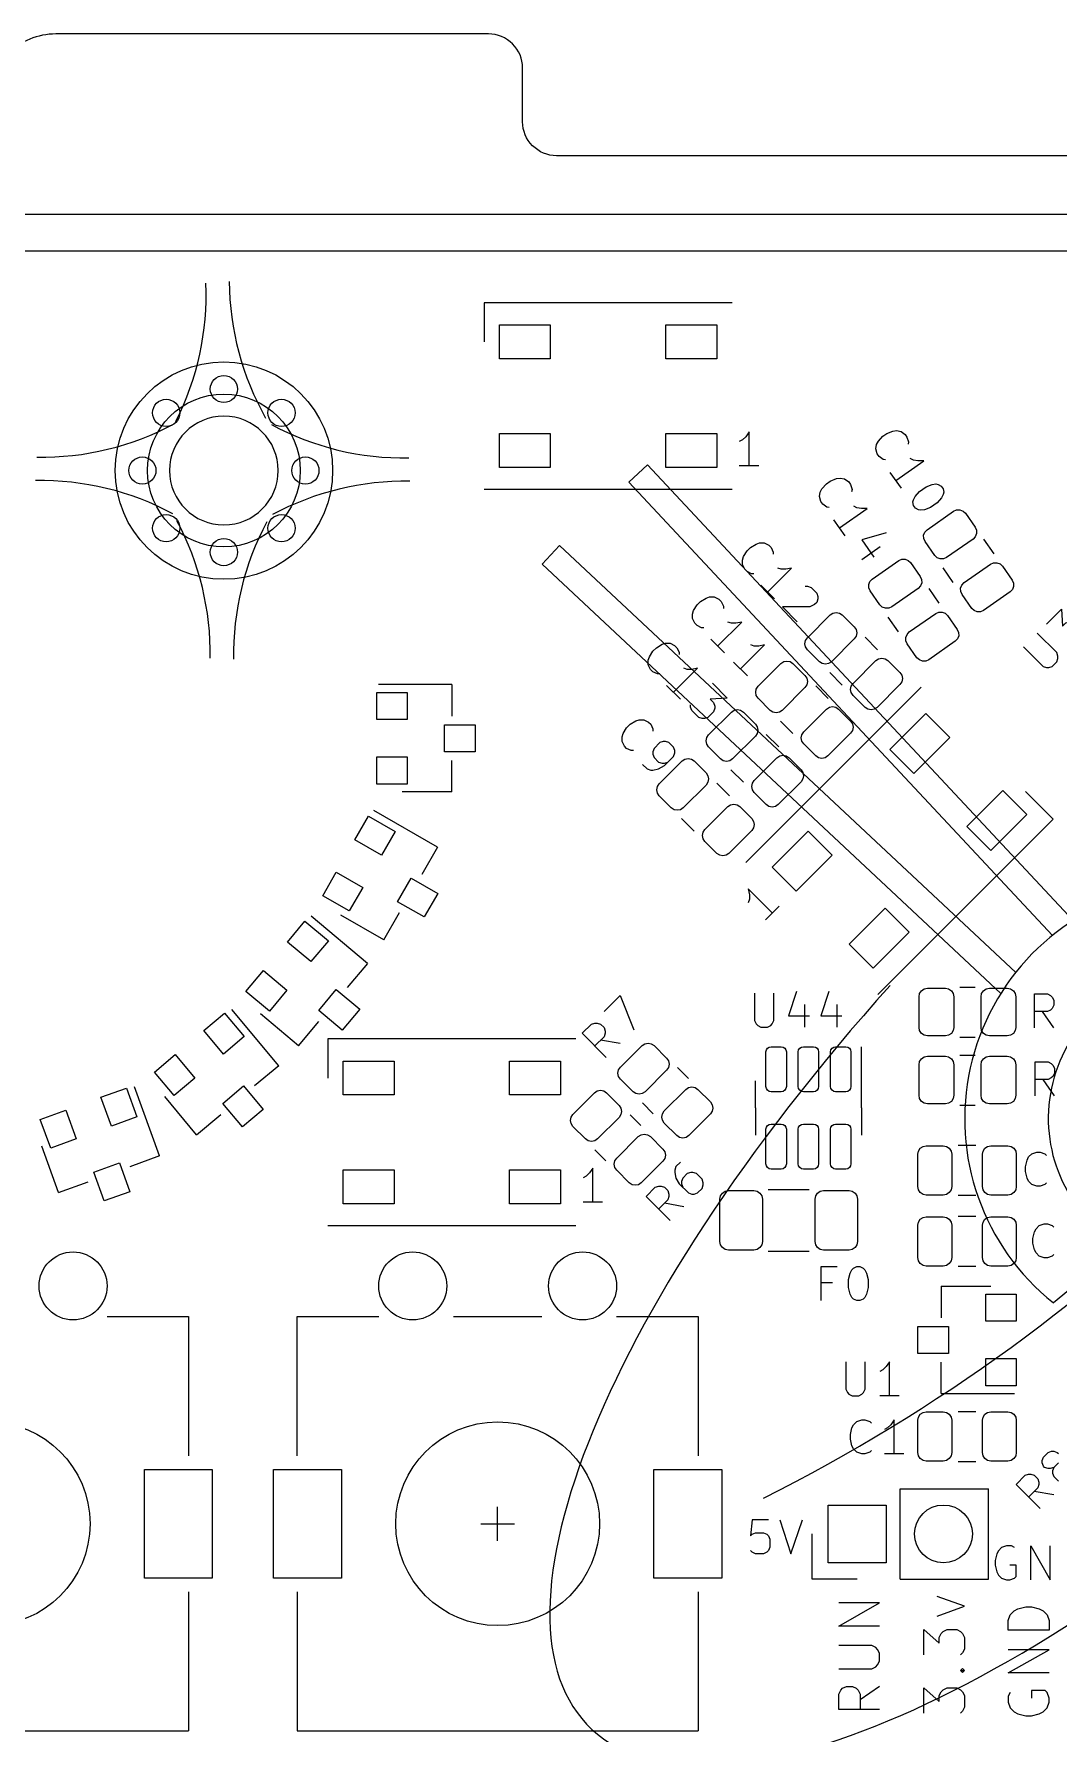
# Model space of a CAD drawing. Header units: millimetres. Extents: x -1 to 306, y -100 to 5.
# Drawn here: x 115.7 to 145.8, y -45.2 to 4.8 of the extents above; entities that cross this region are included whole.
import ezdxf

# ---------------------------------------------------------------- set-up
doc = ezdxf.new("R2010")
doc.units = ezdxf.units.MM
doc.header["$MEASUREMENT"] = 0
for name, color, linetype, lineweight in [('PCB', 5, 'Continuous', 25), ('Quasar', 2, 'Continuous', 25), ('Top Plate', 3, 'Continuous', 25)]:
    doc.layers.add(name, color=color, linetype=linetype, lineweight=lineweight)

msp = doc.modelspace()

# ---------------------------------------------------------------- linework, layer by layer
msp.add_lwpolyline([(218.397, 0.529), (193.603, 0.529, -0.414214), (191.603, 2.529), (191.603, 2.825, 0.414214), (189.603, 4.825), (180.4, 4.825, 0.414214), (179.4, 3.825), (179.4, 2.243, -0.414214), (178.4, 1.243), (131.039, 1.243, -0.414214), (130.039, 2.243), (130.039, 3.825, 0.414214), (129.039, 4.825), (116.297, 4.825, 0.414214), (114.297, 2.825)], format="xyb")
msp.add_circle((121.245, -8.025), 2.25)
at = {"layer": 'PCB', "flags": 128}
for points in [[(301.628, -1.564), (25.799, -1.564)], [(136.205, -3.085), (128.905, -3.085)], [(128.905, -3.085), (128.905, -4.235)], [(130.855, -3.735), (130.855, -4.735), (129.355, -4.735), (129.355, -3.735), (130.855, -3.735)], [(135.755, -3.735), (135.755, -4.735), (134.255, -4.735), (134.255, -3.735), (135.755, -3.735)], [(130.855, -6.935), (130.855, -7.935), (129.355, -7.935), (129.355, -6.935), (130.855, -6.935)], [(135.755, -6.935), (135.755, -7.935), (134.255, -7.935), (134.255, -6.935), (135.755, -6.935)], [(136.705, -7.887), (136.705, -6.887), (136.61, -7.03), (136.515, -7.125), (136.419, -7.173)], [(140.724, -7.713), (140.657, -7.702), (140.536, -7.612), (140.482, -7.534), (140.439, -7.389), (140.462, -7.257), (140.513, -7.163), (140.642, -7.015), (140.759, -6.933), (140.942, -6.863), (141.047, -6.847), (141.18, -6.871), (141.301, -6.96), (141.356, -7.038), (141.399, -7.183), (141.387, -7.249)], [(136.991, -7.887), (136.419, -7.887)], [(141.028, -8.314), (141.847, -7.74), (141.676, -7.744), (141.543, -7.721), (141.449, -7.67)], [(139.064, -9.113), (138.997, -9.102), (138.876, -9.012), (138.822, -8.934), (138.779, -8.789), (138.802, -8.657), (138.853, -8.563), (138.982, -8.415), (139.099, -8.333), (139.282, -8.263), (139.387, -8.247), (139.52, -8.271), (139.641, -8.36), (139.696, -8.438), (139.739, -8.583), (139.727, -8.649)], [(141.192, -8.548), (140.864, -8.08)], [(142.366, -8.482), (142.421, -8.56), (142.436, -8.665), (142.425, -8.731), (142.374, -8.825), (142.245, -8.973), (142.05, -9.11), (141.867, -9.18), (141.762, -9.196), (141.695, -9.184), (141.602, -9.133), (141.547, -9.055), (141.531, -8.95), (141.543, -8.883), (141.594, -8.79), (141.723, -8.642), (141.918, -8.505), (142.101, -8.435), (142.206, -8.419), (142.273, -8.431), (142.366, -8.482)], [(136.205, -8.585), (128.905, -8.585)], [(139.532, -9.948), (139.204, -9.48)], [(139.368, -9.714), (140.187, -9.14), (140.016, -9.144), (139.883, -9.121), (139.789, -9.07)], [(142.523, -10.587), (142.433, -10.626), (142.336, -10.628), (142.245, -10.593), (142.175, -10.526), (141.888, -10.116), (141.848, -10.027), (141.846, -9.929), (141.882, -9.838), (141.949, -9.768), (142.727, -9.223), (142.817, -9.184), (142.914, -9.182), (143.005, -9.217), (143.075, -9.284), (143.362, -9.694), (143.402, -9.783), (143.404, -9.881), (143.368, -9.972), (143.301, -10.042), (142.523, -10.587)], [(140.745, -9.854), (140.024, -10.069), (140.379, -10.576)], [(136.848, -11.063), (136.781, -11.063), (136.646, -10.996), (136.579, -10.928), (136.511, -10.794), (136.511, -10.659), (136.545, -10.558), (136.646, -10.39), (136.747, -10.289), (136.915, -10.188), (137.016, -10.154), (137.151, -10.154), (137.286, -10.221), (137.353, -10.289), (137.42, -10.423), (137.42, -10.491)], [(140.57, -10.268), (140.024, -10.65)], [(143.922, -10.476), (143.622, -10.048)], [(137.252, -11.602), (137.959, -10.895), (137.791, -10.928), (137.656, -10.928), (137.555, -10.895)], [(140.908, -12.039), (140.819, -12.078), (140.721, -12.08), (140.63, -12.045), (140.56, -11.977), (140.273, -11.568), (140.234, -11.479), (140.231, -11.381), (140.267, -11.29), (140.334, -11.22), (141.112, -10.675), (141.202, -10.635), (141.299, -10.633), (141.39, -10.669), (141.461, -10.736), (141.747, -11.146), (141.787, -11.235), (141.789, -11.333), (141.753, -11.423), (141.686, -11.494), (140.908, -12.039)], [(142.718, -11.319), (142.418, -10.891)], [(143.612, -12.143), (143.523, -12.183), (143.426, -12.185), (143.335, -12.149), (143.264, -12.082), (142.978, -11.672), (142.938, -11.583), (142.936, -11.486), (142.971, -11.395), (143.039, -11.324), (143.817, -10.779), (143.906, -10.74), (144.004, -10.738), (144.095, -10.773), (144.165, -10.841), (144.452, -11.25), (144.491, -11.34), (144.493, -11.437), (144.458, -11.528), (144.391, -11.599), (143.612, -12.143)], [(137.454, -11.804), (137.05, -11.4)], [(138.363, -11.433), (138.43, -11.433), (138.531, -11.467), (138.7, -11.635), (138.734, -11.736), (138.734, -11.804), (138.7, -11.905), (138.632, -11.972), (138.498, -12.039), (137.69, -12.039), (138.127, -12.477)], [(142.307, -11.927), (142.007, -11.499)], [(135.378, -12.653), (135.311, -12.653), (135.176, -12.586), (135.109, -12.518), (135.041, -12.384), (135.041, -12.249), (135.075, -12.148), (135.176, -11.98), (135.277, -11.879), (135.445, -11.778), (135.546, -11.744), (135.681, -11.744), (135.816, -11.811), (135.883, -11.879), (135.95, -12.013), (135.95, -12.081)], [(135.782, -13.192), (136.489, -12.485), (136.321, -12.518), (136.186, -12.518), (136.085, -12.485)], [(139.131, -13.653), (139.05, -13.707), (138.954, -13.726), (138.858, -13.707), (138.777, -13.653), (138.424, -13.299), (138.37, -13.218), (138.351, -13.122), (138.37, -13.027), (138.424, -12.946), (139.096, -12.274), (139.177, -12.22), (139.272, -12.201), (139.368, -12.22), (139.449, -12.274), (139.803, -12.627), (139.857, -12.708), (139.876, -12.804), (139.857, -12.9), (139.803, -12.981), (139.131, -13.653)], [(141.103, -12.771), (140.803, -12.343)], [(141.998, -13.595), (141.908, -13.635), (141.811, -13.637), (141.72, -13.601), (141.649, -13.534), (141.363, -13.124), (141.323, -13.035), (141.321, -12.937), (141.357, -12.847), (141.424, -12.776), (142.202, -12.231), (142.291, -12.192), (142.389, -12.19), (142.48, -12.225), (142.55, -12.293), (142.837, -12.702), (142.876, -12.791), (142.879, -12.889), (142.843, -12.98), (142.776, -13.05), (141.998, -13.595)], [(145.462, -12.543), (145.9, -12.105), (145.934, -12.61), (146.035, -12.509), (146.136, -12.476), (146.203, -12.476), (146.304, -12.509), (146.473, -12.678), (146.506, -12.779), (146.506, -12.846), (146.473, -12.947), (146.271, -13.149), (146.17, -13.183), (146.102, -13.183)], [(135.984, -13.394), (135.58, -12.99)], [(140.489, -13.3), (140.12, -12.931)], [(144.789, -13.217), (145.361, -13.789), (145.462, -13.823), (145.53, -13.823), (145.631, -13.789), (145.766, -13.654), (145.799, -13.553), (145.799, -13.486), (145.766, -13.385), (145.193, -12.812)], [(134.078, -14.013), (134.011, -14.013), (133.876, -13.946), (133.809, -13.878), (133.741, -13.744), (133.741, -13.609), (133.775, -13.508), (133.876, -13.34), (133.977, -13.239), (134.145, -13.138), (134.246, -13.104), (134.381, -13.104), (134.516, -13.171), (134.583, -13.239), (134.65, -13.373), (134.65, -13.441)], [(136.455, -13.865), (137.162, -13.158), (136.994, -13.192), (136.859, -13.192), (136.758, -13.158)], [(134.482, -14.552), (135.189, -13.845), (135.021, -13.878), (134.886, -13.878), (134.785, -13.845)], [(136.657, -14.067), (136.253, -13.663)], [(137.681, -15.083), (137.6, -15.137), (137.504, -15.156), (137.408, -15.137), (137.327, -15.083), (136.974, -14.729), (136.92, -14.648), (136.901, -14.552), (136.92, -14.457), (136.974, -14.376), (137.646, -13.704), (137.727, -13.65), (137.822, -13.631), (137.918, -13.65), (137.999, -13.704), (138.353, -14.057), (138.407, -14.138), (138.426, -14.234), (138.407, -14.33), (138.353, -14.411), (137.681, -15.083)], [(139.45, -14.339), (139.081, -13.97)], [(140.474, -14.996), (140.393, -15.05), (140.298, -15.069), (140.202, -15.05), (140.121, -14.996), (139.767, -14.643), (139.713, -14.562), (139.694, -14.466), (139.713, -14.37), (139.767, -14.289), (140.439, -13.617), (140.52, -13.563), (140.616, -13.544), (140.712, -13.563), (140.793, -13.617), (141.146, -13.971), (141.2, -14.052), (141.219, -14.148), (141.2, -14.243), (141.146, -14.324), (140.474, -14.996)], [(127.955, -14.325), (125.795, -14.325)], [(127.955, -14.325), (127.955, -15.255)], [(134.684, -14.754), (134.28, -14.35)], [(135.627, -14.282), (136.065, -14.72), (135.559, -14.754), (135.66, -14.855), (135.694, -14.956), (135.694, -15.023), (135.66, -15.124), (135.492, -15.292), (135.391, -15.326), (135.324, -15.326), (135.223, -15.292), (135.021, -15.09), (134.987, -14.989), (134.987, -14.922)], [(136.61, -19.561), (141.771, -14.4)], [(139.039, -14.73), (138.67, -14.361)], [(125.745, -15.355), (125.745, -14.555), (126.645, -14.555), (126.645, -15.355), (125.745, -15.355)], [(139.024, -16.426), (138.943, -16.48), (138.848, -16.499), (138.752, -16.48), (138.671, -16.426), (138.317, -16.073), (138.263, -15.992), (138.244, -15.896), (138.263, -15.8), (138.317, -15.719), (138.989, -15.047), (139.07, -14.993), (139.166, -14.974), (139.262, -14.993), (139.343, -15.047), (139.696, -15.401), (139.75, -15.482), (139.769, -15.578), (139.75, -15.673), (139.696, -15.754), (139.024, -16.426)], [(133.305, -16.27), (133.237, -16.27), (133.103, -16.202), (133.035, -16.135), (132.968, -16), (132.968, -15.866), (133.002, -15.765), (133.103, -15.596), (133.204, -15.495), (133.372, -15.394), (133.473, -15.361), (133.608, -15.361), (133.742, -15.428), (133.81, -15.495), (133.877, -15.63), (133.877, -15.697)], [(136.221, -16.513), (136.14, -16.567), (136.044, -16.586), (135.948, -16.567), (135.867, -16.513), (135.514, -16.159), (135.46, -16.078), (135.441, -15.982), (135.46, -15.887), (135.514, -15.806), (136.186, -15.134), (136.267, -15.08), (136.362, -15.061), (136.458, -15.08), (136.539, -15.134), (136.893, -15.487), (136.947, -15.568), (136.966, -15.664), (136.947, -15.76), (136.893, -15.841), (136.221, -16.513)], [(138, -15.769), (137.631, -15.4)], [(141.559, -16.945), (140.852, -16.238), (141.913, -15.177), (142.62, -15.884), (141.559, -16.945)], [(127.745, -16.305), (127.745, -15.505), (128.645, -15.505), (128.645, -16.305), (127.745, -16.305)], [(133.574, -16.674), (133.709, -16.808), (133.81, -16.842), (133.877, -16.842), (134.045, -16.808), (134.214, -16.707), (134.483, -16.438), (134.517, -16.337), (134.517, -16.27), (134.483, -16.169), (134.348, -16.034), (134.247, -16), (134.18, -16), (134.079, -16.034), (133.911, -16.202), (133.877, -16.303), (133.877, -16.371), (133.911, -16.472), (134.045, -16.606), (134.146, -16.64), (134.214, -16.64), (134.315, -16.606)], [(137.579, -16.16), (137.21, -15.791)], [(125.745, -17.255), (125.745, -16.455), (126.645, -16.455), (126.645, -17.255), (125.745, -17.255)], [(134.771, -17.953), (134.69, -18.007), (134.594, -18.026), (134.498, -18.007), (134.417, -17.953), (134.064, -17.599), (134.01, -17.518), (133.991, -17.422), (134.01, -17.327), (134.064, -17.246), (134.736, -16.574), (134.817, -16.52), (134.912, -16.501), (135.008, -16.52), (135.089, -16.574), (135.443, -16.927), (135.497, -17.008), (135.516, -17.104), (135.497, -17.2), (135.443, -17.281), (134.771, -17.953)], [(137.564, -17.856), (137.483, -17.91), (137.388, -17.929), (137.292, -17.91), (137.211, -17.856), (136.857, -17.503), (136.803, -17.422), (136.784, -17.326), (136.803, -17.23), (136.857, -17.149), (137.529, -16.477), (137.61, -16.423), (137.706, -16.404), (137.802, -16.423), (137.883, -16.477), (138.236, -16.831), (138.29, -16.912), (138.309, -17.008), (138.29, -17.103), (138.236, -17.184), (137.564, -17.856)], [(127.955, -17.485), (127.955, -16.555)], [(136.54, -17.199), (136.171, -16.83)], [(127.955, -17.485), (126.495, -17.485)], [(136.129, -17.6), (135.76, -17.231)], [(143.822, -19.208), (143.115, -18.501), (144.176, -17.44), (144.883, -18.147), (143.822, -19.208)], [(145.66, -18.289), (144.847, -17.475)], [(136.114, -19.296), (136.033, -19.35), (135.938, -19.369), (135.842, -19.35), (135.761, -19.296), (135.407, -18.943), (135.353, -18.862), (135.334, -18.766), (135.353, -18.67), (135.407, -18.589), (136.079, -17.917), (136.16, -17.863), (136.256, -17.844), (136.352, -17.863), (136.433, -17.917), (136.786, -18.271), (136.84, -18.352), (136.859, -18.448), (136.84, -18.543), (136.786, -18.624), (136.114, -19.296)], [(125.104, -18.894), (125.504, -18.201), (126.284, -18.651), (125.884, -19.344), (125.104, -18.894)], [(127.533, -19.107), (125.663, -18.027)], [(135.09, -18.639), (134.721, -18.27)], [(140.499, -23.45), (145.66, -18.289)], [(138.094, -20.41), (137.387, -19.703), (138.448, -18.642), (139.155, -19.349), (138.094, -20.41)], [(127.533, -19.107), (127.068, -19.912)], [(124.154, -20.539), (124.554, -19.846), (125.334, -20.296), (124.934, -20.989), (124.154, -20.539)], [(126.361, -20.716), (126.761, -20.024), (127.541, -20.474), (127.141, -21.166), (126.361, -20.716)], [(137.389, -21.048), (136.682, -20.341), (136.716, -20.509), (136.716, -20.644), (136.682, -20.745)], [(137.591, -20.846), (137.187, -21.25)], [(140.357, -22.673), (139.65, -21.966), (140.711, -20.905), (141.418, -21.612), (140.357, -22.673)], [(123.118, -21.902), (123.632, -21.289), (124.321, -21.867), (123.807, -22.48), (123.118, -21.902)], [(125.473, -22.533), (123.818, -21.145)], [(125.953, -21.843), (124.689, -21.113)], [(125.953, -21.843), (126.418, -21.038)], [(121.896, -23.357), (122.411, -22.744), (123.1, -23.323), (122.586, -23.936), (121.896, -23.357)], [(125.473, -22.533), (124.875, -23.246)], [(124.039, -23.915), (124.553, -23.302), (125.243, -23.881), (124.729, -24.493), (124.039, -23.915)], [(132.436, -23.95), (132.907, -23.479), (133.311, -24.489)], [(136.867, -23.407), (136.867, -24.217), (136.915, -24.312), (136.962, -24.36), (137.057, -24.407), (137.248, -24.407), (137.343, -24.36), (137.391, -24.312), (137.438, -24.217), (137.438, -23.407)], [(138.105, -23.36), (137.867, -24.074), (138.486, -24.074)], [(139.057, -23.36), (138.819, -24.074), (139.438, -24.074)], [(141.71, -23.515), (141.729, -23.419), (141.783, -23.338), (141.864, -23.284), (141.96, -23.265), (142.485, -23.265), (142.581, -23.284), (142.662, -23.338), (142.716, -23.419), (142.735, -23.515), (142.735, -24.415), (142.716, -24.511), (142.662, -24.592), (142.581, -24.646), (142.485, -24.665), (141.96, -24.665), (141.864, -24.646), (141.783, -24.592), (141.729, -24.511), (141.71, -24.415), (141.71, -23.515)], [(142.908, -23.23), (143.362, -23.23)], [(143.535, -23.515), (143.554, -23.419), (143.608, -23.338), (143.689, -23.284), (143.785, -23.265), (144.31, -23.265), (144.406, -23.284), (144.487, -23.338), (144.541, -23.419), (144.56, -23.515), (144.56, -24.415), (144.541, -24.511), (144.487, -24.592), (144.406, -24.646), (144.31, -24.665), (143.785, -24.665), (143.689, -24.646), (143.608, -24.592), (143.554, -24.511), (143.535, -24.415), (143.535, -23.515)], [(145.107, -24.427), (145.107, -23.427), (145.488, -23.427), (145.583, -23.475), (145.631, -23.523), (145.678, -23.618), (145.678, -23.761), (145.631, -23.856), (145.583, -23.904), (145.488, -23.951), (145.107, -23.951)], [(120.654, -24.511), (121.267, -23.996), (121.846, -24.686), (121.233, -25.2), (120.654, -24.511)], [(122.864, -25.542), (121.475, -23.887)], [(138.343, -23.741), (138.343, -24.407)], [(139.295, -23.741), (139.295, -24.407)], [(145.678, -24.427), (145.345, -23.951)], [(123.442, -24.954), (122.323, -24.015)], [(123.442, -24.954), (124.039, -24.241)], [(132.503, -25.297), (131.796, -24.59), (132.065, -24.32), (132.166, -24.287), (132.234, -24.287), (132.335, -24.32), (132.436, -24.421), (132.469, -24.522), (132.469, -24.59), (132.436, -24.691), (132.166, -24.96)], [(131.605, -24.755), (124.305, -24.755)], [(124.305, -24.755), (124.305, -25.905)], [(132.907, -24.893), (132.335, -24.792)], [(133.556, -24.949), (133.637, -24.895), (133.732, -24.876), (133.828, -24.895), (133.909, -24.949), (134.28, -25.32), (134.335, -25.402), (134.354, -25.497), (134.335, -25.593), (134.28, -25.674), (133.644, -26.31), (133.563, -26.365), (133.467, -26.384), (133.372, -26.365), (133.29, -26.31), (132.919, -25.939), (132.865, -25.858), (132.846, -25.762), (132.865, -25.667), (132.919, -25.586), (133.556, -24.949)], [(137.655, -24.985), (137.712, -24.996), (137.761, -25.029), (137.794, -25.078), (137.805, -25.135), (137.805, -26.16), (137.794, -26.217), (137.761, -26.266), (137.712, -26.299), (137.655, -26.31), (137.355, -26.31), (137.298, -26.299), (137.249, -26.266), (137.216, -26.217), (137.205, -26.16), (137.205, -25.135), (137.216, -25.078), (137.249, -25.029), (137.298, -24.996), (137.355, -24.985), (137.655, -24.985)], [(138.605, -24.985), (138.662, -24.996), (138.711, -25.029), (138.744, -25.078), (138.755, -25.135), (138.755, -26.16), (138.744, -26.217), (138.711, -26.266), (138.662, -26.299), (138.605, -26.31), (138.305, -26.31), (138.248, -26.299), (138.199, -26.266), (138.166, -26.217), (138.155, -26.16), (138.155, -25.135), (138.166, -25.078), (138.199, -25.029), (138.248, -24.996), (138.305, -24.985), (138.605, -24.985)], [(139.555, -24.985), (139.612, -24.996), (139.661, -25.029), (139.694, -25.078), (139.705, -25.135), (139.705, -26.16), (139.694, -26.217), (139.661, -26.266), (139.612, -26.299), (139.555, -26.31), (139.255, -26.31), (139.198, -26.299), (139.149, -26.266), (139.116, -26.217), (139.105, -26.16), (139.105, -25.135), (139.116, -25.078), (139.149, -25.029), (139.198, -24.996), (139.255, -24.985), (139.555, -24.985)], [(140.015, -26.785), (140.015, -24.985)], [(142.908, -24.7), (143.362, -24.7)], [(119.199, -25.732), (119.812, -25.218), (120.39, -25.907), (119.777, -26.421), (119.199, -25.732)], [(126.255, -25.405), (126.255, -26.405), (124.755, -26.405), (124.755, -25.405), (126.255, -25.405)], [(131.155, -25.405), (131.155, -26.405), (129.655, -26.405), (129.655, -25.405), (131.155, -25.405)], [(141.71, -25.515), (141.729, -25.419), (141.783, -25.338), (141.864, -25.284), (141.96, -25.265), (142.485, -25.265), (142.581, -25.284), (142.662, -25.338), (142.716, -25.419), (142.735, -25.515), (142.735, -26.415), (142.716, -26.511), (142.662, -26.592), (142.581, -26.646), (142.485, -26.665), (141.96, -26.665), (141.864, -26.646), (141.783, -26.592), (141.729, -26.511), (141.71, -26.415), (141.71, -25.515)], [(142.908, -25.23), (143.362, -25.23)], [(143.535, -25.515), (143.554, -25.419), (143.608, -25.338), (143.689, -25.284), (143.785, -25.265), (144.31, -25.265), (144.406, -25.284), (144.487, -25.338), (144.541, -25.419), (144.56, -25.515), (144.56, -26.415), (144.541, -26.511), (144.487, -26.592), (144.406, -26.646), (144.31, -26.665), (143.785, -26.665), (143.689, -26.646), (143.608, -26.592), (143.554, -26.511), (143.535, -26.415), (143.535, -25.515)], [(145.127, -26.427), (145.127, -25.427), (145.508, -25.427), (145.603, -25.475), (145.651, -25.523), (145.698, -25.618), (145.698, -25.761), (145.651, -25.856), (145.603, -25.904), (145.508, -25.951), (145.127, -25.951)], [(122.864, -25.542), (122.151, -26.139)], [(134.604, -25.595), (134.925, -25.916)], [(136.895, -26.785), (136.895, -25.985)], [(145.698, -26.427), (145.365, -25.951)], [(117.626, -26.474), (118.378, -26.201), (118.685, -27.046), (117.934, -27.32), (117.626, -26.474)], [(119.35, -28.199), (118.611, -26.169)], [(120.443, -27.573), (119.505, -26.454)], [(121.212, -26.653), (121.825, -26.139), (122.403, -26.829), (121.791, -27.343), (121.212, -26.653)], [(132.156, -26.339), (132.237, -26.285), (132.332, -26.266), (132.428, -26.285), (132.509, -26.339), (132.88, -26.71), (132.935, -26.792), (132.954, -26.887), (132.935, -26.983), (132.88, -27.064), (132.244, -27.7), (132.163, -27.755), (132.067, -27.774), (131.972, -27.755), (131.89, -27.7), (131.519, -27.329), (131.465, -27.248), (131.446, -27.152), (131.465, -27.057), (131.519, -26.976), (132.156, -26.339)], [(134.846, -26.24), (134.927, -26.185), (135.023, -26.166), (135.118, -26.185), (135.2, -26.24), (135.571, -26.611), (135.625, -26.692), (135.644, -26.788), (135.625, -26.883), (135.571, -26.964), (134.934, -27.601), (134.853, -27.655), (134.758, -27.674), (134.662, -27.655), (134.581, -27.601), (134.21, -27.23), (134.155, -27.148), (134.136, -27.053), (134.155, -26.957), (134.21, -26.876), (134.846, -26.24)], [(115.84, -27.124), (116.592, -26.851), (116.9, -27.696), (116.148, -27.97), (115.84, -27.124)], [(120.443, -27.573), (121.156, -26.975)], [(133.204, -26.985), (133.525, -27.306)], [(133.565, -26.634), (133.886, -26.955)], [(136.895, -26.785), (136.895, -27.585)], [(140.015, -26.785), (140.015, -27.585)], [(142.908, -26.7), (143.362, -26.7)], [(137.655, -27.26), (137.712, -27.271), (137.761, -27.304), (137.794, -27.353), (137.805, -27.41), (137.805, -28.435), (137.794, -28.492), (137.761, -28.541), (137.712, -28.574), (137.655, -28.585), (137.355, -28.585), (137.298, -28.574), (137.249, -28.541), (137.216, -28.492), (137.205, -28.435), (137.205, -27.41), (137.216, -27.353), (137.249, -27.304), (137.298, -27.271), (137.355, -27.26), (137.655, -27.26)], [(138.605, -27.26), (138.662, -27.271), (138.711, -27.304), (138.744, -27.353), (138.755, -27.41), (138.755, -28.435), (138.744, -28.492), (138.711, -28.541), (138.662, -28.574), (138.605, -28.585), (138.305, -28.585), (138.248, -28.574), (138.199, -28.541), (138.166, -28.492), (138.155, -28.435), (138.155, -27.41), (138.166, -27.353), (138.199, -27.304), (138.248, -27.271), (138.305, -27.26), (138.605, -27.26)], [(139.555, -27.26), (139.612, -27.271), (139.661, -27.304), (139.694, -27.353), (139.705, -27.41), (139.705, -28.435), (139.694, -28.492), (139.661, -28.541), (139.612, -28.574), (139.555, -28.585), (139.255, -28.585), (139.198, -28.574), (139.149, -28.541), (139.116, -28.492), (139.105, -28.435), (139.105, -27.41), (139.116, -27.353), (139.149, -27.304), (139.198, -27.271), (139.255, -27.26), (139.555, -27.26)], [(116.38, -29.28), (115.881, -27.908)], [(133.446, -27.63), (133.527, -27.575), (133.623, -27.556), (133.718, -27.575), (133.8, -27.63), (134.171, -28.001), (134.225, -28.082), (134.244, -28.178), (134.225, -28.273), (134.171, -28.354), (133.534, -28.991), (133.453, -29.045), (133.358, -29.064), (133.262, -29.045), (133.181, -28.991), (132.81, -28.62), (132.755, -28.538), (132.736, -28.443), (132.755, -28.347), (132.81, -28.266), (133.446, -27.63)], [(142.675, -29.1), (142.656, -29.196), (142.602, -29.277), (142.521, -29.331), (142.425, -29.35), (141.925, -29.35), (141.829, -29.331), (141.748, -29.277), (141.694, -29.196), (141.675, -29.1), (141.675, -28.15), (141.694, -28.054), (141.748, -27.973), (141.829, -27.919), (141.925, -27.9), (142.425, -27.9), (142.521, -27.919), (142.602, -27.973), (142.656, -28.054), (142.675, -28.15), (142.675, -29.1)], [(143.386, -27.89), (142.864, -27.89)], [(144.575, -29.1), (144.556, -29.196), (144.502, -29.277), (144.421, -29.331), (144.325, -29.35), (143.825, -29.35), (143.729, -29.331), (143.648, -29.277), (143.594, -29.196), (143.575, -29.1), (143.575, -28.15), (143.594, -28.054), (143.648, -27.973), (143.729, -27.919), (143.825, -27.9), (144.325, -27.9), (144.421, -27.919), (144.502, -27.973), (144.556, -28.054), (144.575, -28.15), (144.575, -29.1)], [(117.417, -28.679), (118.169, -28.405), (118.477, -29.251), (117.725, -29.524), (117.417, -28.679)], [(119.35, -28.199), (118.476, -28.517)], [(132.165, -28.024), (132.486, -28.345)], [(134.686, -28.38), (134.551, -28.514), (134.518, -28.615), (134.518, -28.683), (134.551, -28.851), (134.652, -29.019), (134.922, -29.289), (135.023, -29.322), (135.09, -29.322), (135.191, -29.289), (135.326, -29.154), (135.359, -29.053), (135.359, -28.986), (135.326, -28.885), (135.157, -28.716), (135.056, -28.683), (134.989, -28.683), (134.888, -28.716), (134.753, -28.851), (134.72, -28.952), (134.72, -29.019), (134.753, -29.12)], [(145.462, -28.992), (145.415, -29.04), (145.272, -29.087), (145.176, -29.087), (145.034, -29.04), (144.938, -28.945), (144.891, -28.849), (144.843, -28.659), (144.843, -28.516), (144.891, -28.325), (144.938, -28.23), (145.034, -28.135), (145.176, -28.087), (145.272, -28.087), (145.415, -28.135), (145.462, -28.183)], [(116.38, -29.28), (117.254, -28.961)], [(126.255, -28.605), (126.255, -29.605), (124.755, -29.605), (124.755, -28.605), (126.255, -28.605)], [(131.155, -28.605), (131.155, -29.605), (129.655, -29.605), (129.655, -28.605), (131.155, -28.605)], [(132.105, -29.557), (132.105, -28.557), (132.01, -28.7), (131.915, -28.795), (131.819, -28.843)], [(134.383, -30.097), (133.676, -29.39), (133.945, -29.12), (134.046, -29.087), (134.114, -29.087), (134.215, -29.12), (134.316, -29.221), (134.349, -29.322), (134.349, -29.39), (134.316, -29.491), (134.046, -29.76)], [(135.85, -29.47), (135.869, -29.374), (135.923, -29.293), (136.004, -29.239), (136.1, -29.22), (136.85, -29.22), (136.946, -29.239), (137.027, -29.293), (137.081, -29.374), (137.1, -29.47), (137.1, -30.72), (137.081, -30.816), (137.027, -30.897), (136.946, -30.951), (136.85, -30.97), (136.1, -30.97), (136.004, -30.951), (135.923, -30.897), (135.869, -30.816), (135.85, -30.72), (135.85, -29.47)], [(137.273, -29.185), (138.477, -29.185)], [(138.65, -29.47), (138.669, -29.374), (138.723, -29.293), (138.804, -29.239), (138.9, -29.22), (139.65, -29.22), (139.746, -29.239), (139.827, -29.293), (139.881, -29.374), (139.9, -29.47), (139.9, -30.72), (139.881, -30.816), (139.827, -30.897), (139.746, -30.951), (139.65, -30.97), (138.9, -30.97), (138.804, -30.951), (138.723, -30.897), (138.669, -30.816), (138.65, -30.72), (138.65, -29.47)], [(143.386, -29.36), (142.864, -29.36)], [(132.391, -29.557), (131.819, -29.557)], [(134.787, -29.693), (134.215, -29.592)], [(142.675, -31.19), (142.656, -31.286), (142.602, -31.367), (142.521, -31.421), (142.425, -31.44), (141.925, -31.44), (141.829, -31.421), (141.748, -31.367), (141.694, -31.286), (141.675, -31.19), (141.675, -30.24), (141.694, -30.144), (141.748, -30.063), (141.829, -30.009), (141.925, -29.99), (142.425, -29.99), (142.521, -30.009), (142.602, -30.063), (142.656, -30.144), (142.675, -30.24), (142.675, -31.19)], [(143.386, -29.98), (142.864, -29.98)], [(144.575, -31.19), (144.556, -31.286), (144.502, -31.367), (144.421, -31.421), (144.325, -31.44), (143.825, -31.44), (143.729, -31.421), (143.648, -31.367), (143.594, -31.286), (143.575, -31.19), (143.575, -30.24), (143.594, -30.144), (143.648, -30.063), (143.729, -30.009), (143.825, -29.99), (144.325, -29.99), (144.421, -30.009), (144.502, -30.063), (144.556, -30.144), (144.575, -30.24), (144.575, -31.19)], [(131.605, -30.255), (124.305, -30.255)], [(145.678, -31.102), (145.631, -31.15), (145.488, -31.197), (145.393, -31.197), (145.25, -31.15), (145.155, -31.055), (145.107, -30.959), (145.059, -30.769), (145.059, -30.626), (145.107, -30.435), (145.155, -30.34), (145.25, -30.245), (145.393, -30.197), (145.488, -30.197), (145.631, -30.245), (145.678, -30.293)], [(137.273, -31.005), (138.477, -31.005)], [(138.828, -32.457), (138.828, -31.457), (139.305, -31.457)], [(139.876, -31.457), (139.971, -31.457), (140.066, -31.505), (140.114, -31.553), (140.162, -31.648), (140.209, -31.838), (140.209, -32.076), (140.162, -32.267), (140.114, -32.362), (140.066, -32.41), (139.971, -32.457), (139.876, -32.457), (139.781, -32.41), (139.733, -32.362), (139.685, -32.267), (139.638, -32.076), (139.638, -31.838), (139.685, -31.648), (139.733, -31.553), (139.781, -31.505), (139.876, -31.457)], [(143.386, -31.45), (142.864, -31.45)], [(139.162, -31.934), (138.828, -31.934)], [(142.365, -32.035), (143.825, -32.035)], [(142.365, -32.035), (142.365, -32.965)], [(144.575, -32.265), (144.575, -33.065), (143.675, -33.065), (143.675, -32.265), (144.575, -32.265)], [(117.805, -32.925), (120.205, -32.925)], [(120.205, -32.925), (120.205, -37.025)], [(123.405, -32.925), (125.805, -32.925)], [(123.405, -37.025), (123.405, -32.925)], [(128.005, -32.925), (130.605, -32.925)], [(132.805, -32.925), (135.205, -32.925)], [(135.205, -32.925), (135.205, -37.025)], [(142.575, -33.215), (142.575, -34.015), (141.675, -34.015), (141.675, -33.215), (142.575, -33.215)], [(139.553, -34.257), (139.553, -35.067), (139.601, -35.162), (139.648, -35.21), (139.744, -35.257), (139.934, -35.257), (140.029, -35.21), (140.077, -35.162), (140.125, -35.067), (140.125, -34.257)], [(140.839, -35.257), (140.839, -34.257), (140.744, -34.4), (140.648, -34.495), (140.553, -34.543)], [(142.365, -35.195), (142.365, -34.265)], [(144.575, -34.165), (144.575, -34.965), (143.675, -34.965), (143.675, -34.165), (144.575, -34.165)], [(141.125, -35.257), (140.553, -35.257)], [(142.365, -35.195), (144.525, -35.195)], [(140.308, -36.872), (140.261, -36.92), (140.118, -36.967), (140.023, -36.967), (139.88, -36.92), (139.785, -36.825), (139.737, -36.729), (139.689, -36.539), (139.689, -36.396), (139.737, -36.205), (139.785, -36.11), (139.88, -36.015), (140.023, -35.967), (140.118, -35.967), (140.261, -36.015), (140.308, -36.063)], [(140.975, -36.967), (140.975, -35.967), (140.88, -36.11), (140.785, -36.205), (140.689, -36.253)], [(141.675, -35.98), (141.694, -35.884), (141.748, -35.803), (141.829, -35.749), (141.925, -35.73), (142.425, -35.73), (142.521, -35.749), (142.602, -35.803), (142.656, -35.884), (142.675, -35.98), (142.675, -36.93), (142.656, -37.026), (142.602, -37.107), (142.521, -37.161), (142.425, -37.18), (141.925, -37.18), (141.829, -37.161), (141.748, -37.107), (141.694, -37.026), (141.675, -36.93), (141.675, -35.98)], [(142.864, -35.72), (143.386, -35.72)], [(143.575, -35.98), (143.594, -35.884), (143.648, -35.803), (143.729, -35.749), (143.825, -35.73), (144.325, -35.73), (144.421, -35.749), (144.502, -35.803), (144.556, -35.884), (144.575, -35.98), (144.575, -36.93), (144.556, -37.026), (144.502, -37.107), (144.421, -37.161), (144.325, -37.18), (143.825, -37.18), (143.729, -37.161), (143.648, -37.107), (143.594, -37.026), (143.575, -36.93), (143.575, -35.98)], [(141.261, -36.967), (140.689, -36.967)], [(145.677, -37.365), (145.576, -37.398), (145.509, -37.398), (145.408, -37.365), (145.374, -37.331), (145.34, -37.23), (145.34, -37.163), (145.374, -37.062), (145.509, -36.927), (145.61, -36.893), (145.677, -36.893), (145.778, -36.927), (145.812, -36.961)], [(120.905, -40.625), (118.905, -40.625), (118.905, -37.425), (120.905, -37.425), (120.905, -40.625)], [(124.705, -40.625), (122.705, -40.625), (122.705, -37.425), (124.705, -37.425), (124.705, -40.625)], [(135.905, -40.625), (133.905, -40.625), (133.905, -37.425), (135.905, -37.425), (135.905, -40.625)], [(142.864, -37.19), (143.386, -37.19)], [(145.812, -37.23), (145.677, -37.365), (145.643, -37.466), (145.643, -37.533), (145.677, -37.634), (145.812, -37.769)], [(141.16, -40.655), (141.16, -37.995)], [(141.16, -37.995), (143.76, -37.995)], [(143.76, -40.655), (143.76, -37.995)], [(145.273, -38.577), (144.566, -37.87), (144.835, -37.6), (144.936, -37.567), (145.004, -37.567), (145.105, -37.6), (145.206, -37.701), (145.239, -37.802), (145.239, -37.87), (145.206, -37.971), (144.936, -38.24)], [(140.74, -40.175), (139.04, -40.175), (139.04, -38.475), (140.74, -38.475), (140.74, -40.175)], [(145.677, -38.173), (145.105, -38.072)], [(129.305, -39.525), (129.305, -38.525)], [(137.275, -38.907), (136.798, -38.907), (136.751, -39.384), (136.798, -39.336), (136.894, -39.288), (137.132, -39.288), (137.227, -39.336), (137.275, -39.384), (137.322, -39.479), (137.322, -39.717), (137.275, -39.812), (137.227, -39.86), (137.132, -39.907), (136.894, -39.907), (136.798, -39.86), (136.751, -39.812)], [(137.608, -38.907), (137.941, -39.907), (138.275, -38.907)], [(128.805, -39.025), (129.805, -39.025)], [(138.56, -40.655), (138.56, -39.325)], [(144.524, -39.725), (144.429, -39.677), (144.286, -39.677), (144.143, -39.725), (144.048, -39.82), (144.001, -39.915), (143.953, -40.106), (143.953, -40.249), (144.001, -40.439), (144.048, -40.535), (144.143, -40.63), (144.286, -40.677), (144.382, -40.677), (144.524, -40.63), (144.572, -40.582), (144.572, -40.249), (144.382, -40.249)], [(145.001, -40.677), (145.001, -39.677), (145.572, -40.677), (145.572, -39.677)], [(139.89, -40.655), (138.56, -40.655)], [(141.16, -40.655), (143.76, -40.655)], [(120.205, -41.025), (120.205, -45.125)], [(123.405, -41.025), (123.405, -45.125)], [(135.205, -41.025), (135.205, -45.125)], [(140.548, -42.039), (139.348, -42.039), (140.548, -41.354), (139.348, -41.354)], [(142.248, -41.742), (143.048, -41.456), (142.248, -41.171)], [(145.538, -42.161), (144.338, -42.161), (144.338, -41.875), (144.395, -41.704), (144.509, -41.589), (144.624, -41.532), (144.852, -41.475), (145.024, -41.475), (145.252, -41.532), (145.366, -41.589), (145.481, -41.704), (145.538, -41.875), (145.538, -42.161)], [(141.848, -42.885), (141.848, -42.142), (142.305, -42.542), (142.305, -42.371), (142.362, -42.256), (142.419, -42.199), (142.534, -42.142), (142.819, -42.142), (142.934, -42.199), (142.991, -42.256), (143.048, -42.371), (143.048, -42.714), (142.991, -42.828), (142.934, -42.885)], [(139.348, -43.296), (140.319, -43.296), (140.434, -43.239), (140.491, -43.182), (140.548, -43.068), (140.548, -42.839), (140.491, -42.725), (140.434, -42.668), (140.319, -42.611), (139.348, -42.611)], [(145.538, -43.418), (144.338, -43.418), (145.538, -42.732), (144.338, -42.732)], [(142.934, -43.342), (142.991, -43.285), (143.048, -43.342), (142.991, -43.399), (142.934, -43.342), (143.048, -43.342)], [(140.548, -44.496), (139.348, -44.496), (139.348, -44.039), (139.405, -43.925), (139.462, -43.868), (139.576, -43.811), (139.748, -43.811), (139.862, -43.868), (139.919, -43.925), (139.976, -44.039), (139.976, -44.496)], [(140.548, -43.811), (139.976, -44.211)], [(141.848, -44.599), (141.848, -43.856), (142.305, -44.256), (142.305, -44.085), (142.362, -43.971), (142.419, -43.914), (142.534, -43.856), (142.819, -43.856), (142.934, -43.914), (142.991, -43.971), (143.048, -44.085), (143.048, -44.428), (142.991, -44.542), (142.934, -44.599)], [(144.395, -43.989), (144.338, -44.104), (144.338, -44.275), (144.395, -44.446), (144.509, -44.561), (144.624, -44.618), (144.852, -44.675), (145.024, -44.675), (145.252, -44.618), (145.366, -44.561), (145.481, -44.446), (145.538, -44.275), (145.538, -44.161), (145.481, -43.989), (145.424, -43.932), (145.024, -43.932), (145.024, -44.161)], [(108.405, -45.125), (120.205, -45.125)], [(123.405, -45.125), (135.205, -45.125)]]:
    msp.add_lwpolyline(points, dxfattribs=at)
at = {"layer": 'PCB'}
for centre, radius in [((121.245, -8.025), 3.2), ((121.245, -5.625), 0.4), ((119.548, -6.328), 0.4), ((122.942, -6.328), 0.4), ((118.845, -8.025), 0.4), ((123.645, -8.025), 0.4), ((119.548, -9.722), 0.4), ((122.942, -9.722), 0.4), ((121.245, -10.425), 0.4), ((116.805, -32.025), 1), ((126.805, -32.025), 1), ((131.805, -32.025), 1), ((114.305, -39.025), 3), ((129.305, -39.025), 3), ((142.43, -39.325), 0.85)]:
    msp.add_circle(centre, radius, dxfattribs=at)
at = {"layer": 'Quasar'}
for centre, radius, start, end in [((129.654, -2.418), 8.25, 180.3186, 209.5213), ((112.474, -2.841), 8.25, 333.0731, 2.2758), ((115.878, 0.618), 8.25, 269.0214, 298.2241), ((126.547, 0.596), 8.25, 241.7759, 270.9786), ((115.844, -16.568), 8.25, 61.7759, 90.9786), ((126.58, -16.59), 8.25, 89.0214, 118.2241), ((112.593, -13.406), 8.25, 359.0214, 28.2241), ((129.779, -13.44), 8.25, 151.7759, 180.9786), ((113.688, 8.459), 52.28, 296.6462, 333.9491)]:
    msp.add_arc(centre, radius, start, end, dxfattribs=at)
msp.add_ellipse((149.852, -27.099), major_axis=(-17.852, -17.901), ratio=0.364938, start_param=4.854309, end_param=7.783944, dxfattribs=at)
at = {"layer": 'Top Plate'}
for p, q in [((133.165, -8.371), (133.712, -7.858)), ((133.712, -7.858), (146.251, -21.267)), ((133.165, -8.371), (145.637, -21.708)), ((130.613, -10.776), (131.125, -10.229)), ((144.556, -22.797), (131.125, -10.229)), ((144.119, -23.414), (130.613, -10.776)), ((147.69, -30.857), (145.665, -32.521))]:
    msp.add_line(p, q, dxfattribs=at)
at = {"layer": 'Top Plate', "flags": 128}
msp.add_lwpolyline([(114.3, -56.675), (96.25, -56.675, -0.414214), (95.725, -56.15), (95.725, -1, -0.414214), (96.25, -0.475), (208.55, -0.475, -0.414214), (209.075, -1), (209.075, -56.15, -0.414214), (208.55, -56.675), (167.688, -56.675, 0.414214), (166.213, -58.15), (166.213, -94.25, -0.414214), (165.688, -94.775), (143.875, -94.775, -0.414214), (143.35, -94.25), (143.35, -58.15, 0.414214), (141.875, -56.675)], format="xyb", close=True, dxfattribs=at)
msp.add_lwpolyline([(119.645, -8.025, 1), (122.845, -8.025, 1), (119.645, -8.025)], format="xyb", dxfattribs=at)
at = {"layer": 'Top Plate'}
for centre, radius, start, end in [((149.984, -27.104), 6.929, 39.7318, 231.4372), ((149.852, -27.099), 4.336, 30.8833, 240.0857)]:
    msp.add_arc(centre, radius, start, end, dxfattribs=at)

doc.saveas('drawing.dxf')
